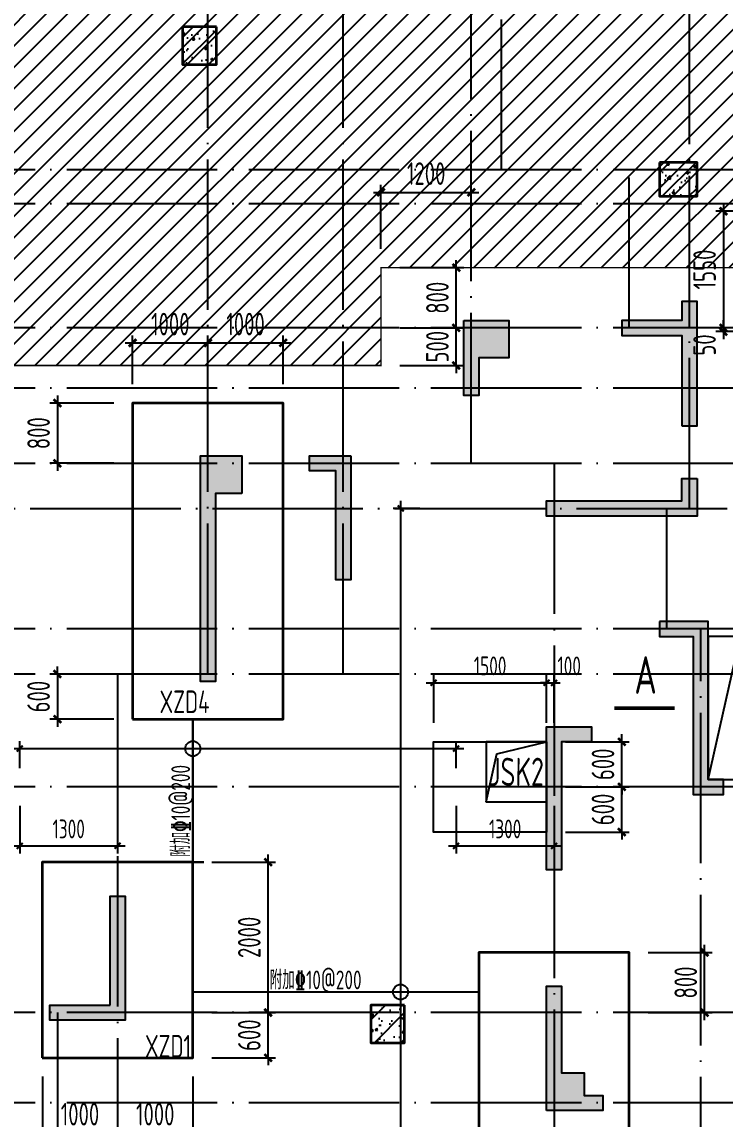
# Model space of a CAD drawing. Extents: x -1712635 to -854203, y -534641 to -21985.
# Drawn here: x -1460456 to -1451113, y -86945 to -72366 of the extents above; entities that cross this region are included whole.
import ezdxf
from ezdxf.enums import TextEntityAlignment as Align

# ---------------------------------------------------------------- set-up
doc = ezdxf.new("R2010")
doc.units = 0
doc.header["$LTSCALE"] = 1000
doc.linetypes.add('DOTE', pattern=[2.42, 2, -0.2, 0.02, -0.2])
doc.layers.get('0').update_dxf_attribs({"linetype": 'CONTINUOUS'})
doc.layers.get('Defpoints').update_dxf_attribs({"linetype": 'CONTINUOUS'})
for name, color, linetype in [('0-R集水坑', 191, 'CONTINUOUS'), ('A-DOTE', 10, 'DOTE'), ('S-B板填充', 251, 'CONTINUOUS'), ('S-B板配筋', 6, 'CONTINUOUS'), ('S-B板配筋号', 7, 'CONTINUOUS'), ('S-C承台实线', 2, 'CONTINUOUS'), ('S-C承台编号', 6, 'CONTINUOUS'), ('S-D洞口', 4, 'CONTINUOUS'), ('S-J基础底板', 5, 'CONTINUOUS'), ('S-J基础底板标注', 3, 'CONTINUOUS'), ('S-Q墙填充', 252, 'CONTINUOUS'), ('S-Q墙实线', 6, 'CONTINUOUS'), ('S-Y一般标注', 3, 'CONTINUOUS'), ('S-Z柱实线', 6, 'CONTINUOUS'), ('THICK', 6, 'CONTINUOUS'), ('水平筋标注', 7, 'CONTINUOUS')]:
    doc.layers.add(name, color=color, linetype=linetype)
doc.layers.add('底图$0$砼柱', color=2, linetype='CONTINUOUS', lineweight=35)
doc.styles.add('TSSD_DIMENSION', font='Tssdeng.shx', dxfattribs={"width": 0.7, "bigfont": 'tssdchn.shx'})
doc.styles.add('TSSD_REIN', font='tssdeng.shx', dxfattribs={"width": 0.7, "height": 300, "bigfont": 'tssdchn.shx'})
doc.dimstyles.new('TSSD_100_100', dxfattribs={"dimtxt": 300, "dimasz": 100, "dimexe": 100, "dimexo": 250, "dimgap": 100, "dimtad": 1, "dimdec": 0, "dimzin": 0, "dimdsep": 46, "dimtxsty": 'TSSD_DIMENSION', "dimblk": 'ARCHTICK', "dimcen": 0, "dimdle": 100, "dimclrt": 7, "dimadec": 0, "dimazin": 0, "dimtfac": 1, "dimtdec": 0, "dimtix": 1, "dimtmove": 2, "dimatfit": 3, "dimldrblk": 'ARCHTICK', "dimfxl": 0, "dimtolj": 1, "dimtzin": 0, "dimarcsym": 0})
doc.dimstyles.new('TSSD_100_100$0', dxfattribs={"dimtxt": 300, "dimasz": 80, "dimexe": 100, "dimexo": 250, "dimgap": 100, "dimtad": 1, "dimdec": 0, "dimzin": 0, "dimdsep": 46, "dimtxsty": 'TSSD_DIMENSION', "dimblk": 'ARCHTICK', "dimcen": 0, "dimdle": 100, "dimclrd": 3, "dimclre": 3, "dimclrt": 7, "dimadec": 0, "dimazin": 0, "dimtfac": 1, "dimtdec": 0, "dimtix": 1, "dimtmove": 2, "dimatfit": 3, "dimldrblk": 'ARCHTICK', "dimfxl": 0, "dimtolj": 1, "dimtzin": 0, "dimarcsym": 0})
pattern_1 = [(50, (-1463686.16, -67681.7), (358.63, -31.376), [37.5, -412.5]), (355, (-1463686.16, -67681.7), (-69.3757, 376.096), [30, -330]), (100.4514, (-1463656.27, -67684.33), (289.2547, 344.72), [31.87, -350.571]), (46.1842, (-1463686.16, -67581.7), (533.6205, -82.7595), [56.25, -618.75]), (96.6356, (-1463641.7, -67588.6), (467.331, 487.059), [47.805, -525.856]), (351.1842, (-1463686.16, -67581.7), (467.331, 487.059), [45, -495]), (21, (-1463636.16, -67606.7), (298.4535, -201.3094), [37.5, -412.5]), (326, (-1463636.16, -67606.7), (121.6577, 362.575), [30, -330]), (71.4514, (-1463611.3, -67623.5), (420.1113, 161.265), [31.87, -350.571]), (37.5, (-1463686.16, -67681.71), (6.0799, 166.4469), [0, -326, 0, -335, 0, -331.25]), (7.5, (-1463686.16, -67681.71), (131.5348, 197.2059), [0, -191, 0, -318.5, 0, -126.25]), (327.5, (-1463797.66, -67681.71), (266.9112, -11.2774), [0, -125, 0, -390, 0, -517.5]), (317.5, (-1463847.66, -67681.71), (291.593, 50.0525), [0, -162.5, 0, -259, 0, -367.5]), (45, (-1463686.16, -67681.71), (-176.7767, 176.7767), [])]

# ---------------------------------------------------------------- blocks, each defined once
blk = doc.blocks.new('_ArchTick')
at = {"color": 0, "const_width": 0.35}
blk.add_lwpolyline([(-0.5, -0.5), (0.5, 0.5)], dxfattribs=at)
blk = doc.blocks.new('*D827')
at = {"layer": 'Defpoints', "color": 0}
for p in [(-1454485, -74631), (-1455685, -75631), (-1454485, -75631)]:
    blk.add_point(p, dxfattribs=at)
at = {"layer": 'S-Y一般标注', "color": 0, "lineweight": -2}
for p, q in [((-1455785, -74631), (-1454385, -74631)), ((-1455685, -75381), (-1455685, -74531)), ((-1454485, -75381), (-1454485, -74531))]:
    blk.add_line(p, q, dxfattribs=at)
at = {"layer": 'S-Y一般标注', "color": 0, "lineweight": -2, "xscale": 100, "yscale": 100, "zscale": 100, "rotation": 180}
blk.add_blockref('_ArchTick', (-1455685, -74631), dxfattribs=at)
at = {"layer": 'S-Y一般标注', "color": 0, "lineweight": -2, "xscale": 100, "yscale": 100, "zscale": 100}
blk.add_blockref('_ArchTick', (-1454485, -74631), dxfattribs=at)
at = {"layer": 'S-Y一般标注', "color": 7, "insert": (-1455085, -74381), "char_height": 300, "attachment_point": 5, "style": 'TSSD_DIMENSION'}
blk.add_mtext('\\A1;1200', dxfattribs=at)
blk = doc.blocks.new('*D828')
at = {"layer": 'Defpoints', "color": 0}
for p in [(-1455685, -75631), (-1454685, -75631), (-1455686, -76431)]:
    blk.add_point(p, dxfattribs=at)
at = {"layer": 'S-Y一般标注', "color": 0, "lineweight": -2}
for p, q in [((-1455435, -75631), (-1454585, -75631)), ((-1454685, -76531), (-1454685, -75531)), ((-1455436, -76431), (-1454585, -76431))]:
    blk.add_line(p, q, dxfattribs=at)
at = {"layer": 'S-Y一般标注', "color": 0, "lineweight": -2, "xscale": 100, "yscale": 100, "zscale": 100}
for p, rotation in [((-1454685, -75631), 90), ((-1454685, -76431), 270)]:
    blk.add_blockref('_ArchTick', p, dxfattribs=dict(at, rotation=rotation))
at = {"layer": 'S-Y一般标注', "color": 7, "insert": (-1454935, -76031), "char_height": 300, "attachment_point": 5, "rotation": 90, "style": 'TSSD_DIMENSION'}
blk.add_mtext('\\A1;800', dxfattribs=at)
blk = doc.blocks.new('20210826.00024259')
at = {"layer": 'A-DOTE'}
for p, q in [((10800, 13374.9), (10800, 25248.5)), ((12600, 13374.9), (12600, 25248.5)), ((14300, 16174.9), (14300, 25248.5)), ((14700, 20074.9), (14700, 25248.5)), ((17200, 15575.2), (17200, 25248.5)), ((59323.9, 20074.9), (3600, 20074.9)), ((16400, 17974.9), (16400, 20074.9)), ((59323.9, 19624.9), (3600, 19624.9)), ((59323.9, 17974.9), (3600, 17974.9)), ((59323.9, 17174.9), (3600, 17174.9)), ((59323.9, 16174.9), (3600, 16174.9)), ((15400.2, 16174.9), (15400, 3600)), ((3600, 15575.2), (59323.9, 15575.2)), ((16900, 13974.9), (16900, 15574.9)), ((59323.9, 13974.9), (3600, 13974.9)), ((17350, 3600), (17350, 13974.9)), ((59323.9, 13374.9), (3600, 13374.9)), ((9600, 13374.9), (9600, 3600)), ((59323.9, 11874.9), (3600, 11874.9)), ((59323.9, 8874.9), (3600, 8874.9)), ((8800, 8874.9), (8800, 3600)), ((59323.9, 7674.9), (3600, 7674.9))]:
    blk.add_line(p, q, dxfattribs=at)
blk = doc.blocks.new('*D918')
at = {"layer": 'Defpoints', "color": 0}
for p in [(-1455686, -76431), (-1454685, -76431), (-1455686, -76931)]:
    blk.add_point(p, dxfattribs=at)
at = {"layer": 'S-Y一般标注', "color": 0, "lineweight": -2}
for p, q in [((-1454685, -76431), (-1454685, -76331)), ((-1455436, -76431), (-1454585, -76431)), ((-1454685, -76931), (-1454685, -76431)), ((-1455436, -76931), (-1454585, -76931)), ((-1454685, -76931), (-1454685, -77031))]:
    blk.add_line(p, q, dxfattribs=at)
at = {"layer": 'S-Y一般标注', "color": 0, "lineweight": -2, "xscale": 100, "yscale": 100, "zscale": 100}
for p, rotation in [((-1454685, -76431), 270), ((-1454685, -76931), 90)]:
    blk.add_blockref('_ArchTick', p, dxfattribs=dict(at, rotation=rotation))
at = {"layer": 'S-Y一般标注', "color": 7, "insert": (-1454935, -76681), "char_height": 300, "attachment_point": 5, "rotation": 90, "style": 'TSSD_DIMENSION'}
blk.add_mtext('\\A1;500', dxfattribs=at)
blk = doc.blocks.new('*D921')
at = {"layer": 'Defpoints', "color": 0}
for p in [(-1460185, -86131), (-1459185, -86131), (-1459185, -87131)]:
    blk.add_point(p, dxfattribs=at)
at = {"layer": 'S-Y一般标注', "color": 0, "lineweight": -2}
for p, q in [((-1460185, -86381), (-1460185, -87231)), ((-1459185, -86381), (-1459185, -87231)), ((-1460285, -87131), (-1459085, -87131))]:
    blk.add_line(p, q, dxfattribs=at)
at = {"layer": 'S-Y一般标注', "color": 0, "lineweight": -2, "xscale": 100, "yscale": 100, "zscale": 100, "rotation": 180}
blk.add_blockref('_ArchTick', (-1460185, -87131), dxfattribs=at)
at = {"layer": 'S-Y一般标注', "color": 0, "lineweight": -2, "xscale": 100, "yscale": 100, "zscale": 100}
blk.add_blockref('_ArchTick', (-1459185, -87131), dxfattribs=at)
at = {"layer": 'S-Y一般标注', "color": 7, "insert": (-1459685, -86881), "char_height": 300, "attachment_point": 5, "style": 'TSSD_DIMENSION'}
blk.add_mtext('\\A1;1000', dxfattribs=at)
blk = doc.blocks.new('*D922')
at = {"layer": 'Defpoints', "color": 0}
for p in [(-1459185, -86131), (-1458185, -86131), (-1458185, -87131)]:
    blk.add_point(p, dxfattribs=at)
at = {"layer": 'S-Y一般标注', "color": 0, "lineweight": -2}
for p, q in [((-1459185, -86381), (-1459185, -87231)), ((-1458185, -86381), (-1458185, -87231)), ((-1459285, -87131), (-1458085, -87131))]:
    blk.add_line(p, q, dxfattribs=at)
at = {"layer": 'S-Y一般标注', "color": 0, "lineweight": -2, "xscale": 100, "yscale": 100, "zscale": 100, "rotation": 180}
blk.add_blockref('_ArchTick', (-1459185, -87131), dxfattribs=at)
at = {"layer": 'S-Y一般标注', "color": 0, "lineweight": -2, "xscale": 100, "yscale": 100, "zscale": 100}
blk.add_blockref('_ArchTick', (-1458185, -87131), dxfattribs=at)
at = {"layer": 'S-Y一般标注', "color": 7, "insert": (-1458685, -86881), "char_height": 300, "attachment_point": 5, "style": 'TSSD_DIMENSION'}
blk.add_mtext('\\A1;1000', dxfattribs=at)
blk = doc.blocks.new('*D925')
at = {"layer": 'Defpoints', "color": 0}
for p in [(-1458185, -85531), (-1457185, -85531), (-1458185, -86131)]:
    blk.add_point(p, dxfattribs=at)
at = {"layer": 'S-Y一般标注', "color": 0, "lineweight": -2}
for p, q in [((-1457185, -85531), (-1457185, -85431)), ((-1457935, -85531), (-1457085, -85531)), ((-1457185, -86131), (-1457185, -85531)), ((-1457935, -86131), (-1457085, -86131)), ((-1457185, -86131), (-1457185, -86231))]:
    blk.add_line(p, q, dxfattribs=at)
at = {"layer": 'S-Y一般标注', "color": 0, "lineweight": -2, "xscale": 100, "yscale": 100, "zscale": 100}
for p, rotation in [((-1457185, -85531), 270), ((-1457185, -86131), 90)]:
    blk.add_blockref('_ArchTick', p, dxfattribs=dict(at, rotation=rotation))
at = {"layer": 'S-Y一般标注', "color": 7, "insert": (-1457435, -85831), "char_height": 300, "attachment_point": 5, "rotation": 90, "style": 'TSSD_DIMENSION'}
blk.add_mtext('\\A1;600', dxfattribs=at)
blk = doc.blocks.new('*D926')
at = {"layer": 'Defpoints', "color": 0}
for p in [(-1458185, -83531), (-1457185, -83531), (-1458185, -85531)]:
    blk.add_point(p, dxfattribs=at)
at = {"layer": 'S-Y一般标注', "color": 0, "lineweight": -2}
for p, q in [((-1457935, -83531), (-1457085, -83531)), ((-1457185, -85631), (-1457185, -83431)), ((-1457935, -85531), (-1457085, -85531))]:
    blk.add_line(p, q, dxfattribs=at)
at = {"layer": 'S-Y一般标注', "color": 0, "lineweight": -2, "xscale": 100, "yscale": 100, "zscale": 100}
for p, rotation in [((-1457185, -83531), 90), ((-1457185, -85531), 270)]:
    blk.add_blockref('_ArchTick', p, dxfattribs=dict(at, rotation=rotation))
at = {"layer": 'S-Y一般标注', "color": 7, "insert": (-1457435, -84531), "char_height": 300, "attachment_point": 5, "rotation": 90, "style": 'TSSD_DIMENSION'}
blk.add_mtext('\\A1;2000', dxfattribs=at)
blk = doc.blocks.new('*D929')
at = {"layer": 'Defpoints', "color": 0}
for p in [(-1452385, -84731), (-1451385, -84731), (-1452385, -85531)]:
    blk.add_point(p, dxfattribs=at)
at = {"layer": 'S-Y一般标注', "color": 0, "lineweight": -2}
for p, q in [((-1451385, -85631), (-1451385, -84631)), ((-1452135, -84731), (-1451285, -84731)), ((-1452135, -85531), (-1451285, -85531))]:
    blk.add_line(p, q, dxfattribs=at)
at = {"layer": 'S-Y一般标注', "color": 0, "lineweight": -2, "xscale": 100, "yscale": 100, "zscale": 100}
for p, rotation in [((-1451385, -84731), 90), ((-1451385, -85531), 270)]:
    blk.add_blockref('_ArchTick', p, dxfattribs=dict(at, rotation=rotation))
at = {"layer": 'S-Y一般标注', "color": 7, "insert": (-1451635, -85131), "char_height": 300, "attachment_point": 5, "rotation": 90, "style": 'TSSD_DIMENSION'}
blk.add_mtext('\\A1;800', dxfattribs=at)
blk = doc.blocks.new('*D930')
at = {"layer": 'Defpoints', "color": 0}
for p in [(-1458986, -81031), (-1459985, -81631), (-1458986, -81631)]:
    blk.add_point(p, dxfattribs=at)
at = {"layer": 'S-Y一般标注', "color": 0, "lineweight": -2}
for p, q in [((-1459236, -81031), (-1460085, -81031)), ((-1459985, -81031), (-1459985, -80931)), ((-1459985, -81031), (-1459985, -81631)), ((-1459236, -81631), (-1460085, -81631)), ((-1459985, -81631), (-1459985, -81731))]:
    blk.add_line(p, q, dxfattribs=at)
at = {"layer": 'S-Y一般标注', "color": 0, "lineweight": -2, "xscale": 100, "yscale": 100, "zscale": 100}
for p, rotation in [((-1459985, -81031), 270), ((-1459985, -81631), 90)]:
    blk.add_blockref('_ArchTick', p, dxfattribs=dict(at, rotation=rotation))
at = {"layer": 'S-Y一般标注', "color": 7, "insert": (-1460235, -81331), "char_height": 300, "attachment_point": 5, "rotation": 90, "style": 'TSSD_DIMENSION'}
blk.add_mtext('\\A1;600', dxfattribs=at)
blk = doc.blocks.new('*D931')
at = {"layer": 'Defpoints', "color": 0}
for p in [(-1458986, -77431), (-1459985, -78231), (-1458986, -78231)]:
    blk.add_point(p, dxfattribs=at)
at = {"layer": 'S-Y一般标注', "color": 0, "lineweight": -2}
for p, q in [((-1459985, -77331), (-1459985, -78331)), ((-1459236, -77431), (-1460085, -77431)), ((-1459236, -78231), (-1460085, -78231))]:
    blk.add_line(p, q, dxfattribs=at)
at = {"layer": 'S-Y一般标注', "color": 0, "lineweight": -2, "xscale": 100, "yscale": 100, "zscale": 100}
for p, rotation in [((-1459985, -77431), 90), ((-1459985, -78231), 270)]:
    blk.add_blockref('_ArchTick', p, dxfattribs=dict(at, rotation=rotation))
at = {"layer": 'S-Y一般标注', "color": 7, "insert": (-1460235, -77831), "char_height": 300, "attachment_point": 5, "rotation": 90, "style": 'TSSD_DIMENSION'}
blk.add_mtext('\\A1;800', dxfattribs=at)
blk = doc.blocks.new('*D932')
at = {"layer": 'Defpoints', "color": 0}
for p in [(-1457985, -76631), (-1458986, -77431), (-1457985, -77431)]:
    blk.add_point(p, dxfattribs=at)
at = {"layer": 'S-Y一般标注', "color": 0, "lineweight": -2}
for p, q in [((-1458986, -77181), (-1458986, -76531)), ((-1457985, -77181), (-1457985, -76531)), ((-1459086, -76631), (-1457885, -76631))]:
    blk.add_line(p, q, dxfattribs=at)
at = {"layer": 'S-Y一般标注', "color": 0, "lineweight": -2, "xscale": 100, "yscale": 100, "zscale": 100, "rotation": 180}
blk.add_blockref('_ArchTick', (-1458986, -76631), dxfattribs=at)
at = {"layer": 'S-Y一般标注', "color": 0, "lineweight": -2, "xscale": 100, "yscale": 100, "zscale": 100}
blk.add_blockref('_ArchTick', (-1457985, -76631), dxfattribs=at)
at = {"layer": 'S-Y一般标注', "color": 7, "insert": (-1458485, -76381), "char_height": 300, "attachment_point": 5, "style": 'TSSD_DIMENSION'}
blk.add_mtext('\\A1;1000', dxfattribs=at)
blk = doc.blocks.new('*D933')
at = {"layer": 'Defpoints', "color": 0}
for p in [(-1456985, -76631), (-1457985, -77431), (-1456985, -77431)]:
    blk.add_point(p, dxfattribs=at)
at = {"layer": 'S-Y一般标注', "color": 0, "lineweight": -2}
for p, q in [((-1457985, -77181), (-1457985, -76531)), ((-1456985, -77181), (-1456985, -76531)), ((-1458085, -76631), (-1456885, -76631))]:
    blk.add_line(p, q, dxfattribs=at)
at = {"layer": 'S-Y一般标注', "color": 0, "lineweight": -2, "xscale": 100, "yscale": 100, "zscale": 100, "rotation": 180}
blk.add_blockref('_ArchTick', (-1457985, -76631), dxfattribs=at)
at = {"layer": 'S-Y一般标注', "color": 0, "lineweight": -2, "xscale": 100, "yscale": 100, "zscale": 100}
blk.add_blockref('_ArchTick', (-1456985, -76631), dxfattribs=at)
at = {"layer": 'S-Y一般标注', "color": 7, "insert": (-1457485, -76381), "char_height": 300, "attachment_point": 5, "style": 'TSSD_DIMENSION'}
blk.add_mtext('\\A1;1000', dxfattribs=at)
blk = doc.blocks.new('*D943')
at = {"layer": 'Defpoints', "color": 0, "ltscale": 0.5}
for p in [(-1454917, -78831), (-1455424, -88031), (-1454917, -88031)]:
    blk.add_point(p, dxfattribs=at)
at = {"layer": 'S-J基础底板标注', "color": 3, "lineweight": -2, "ltscale": 0.5}
for p, q in [((-1455424, -78731), (-1455424, -88131)), ((-1455167, -78831), (-1455524, -78831)), ((-1455167, -88031), (-1455524, -88031))]:
    blk.add_line(p, q, dxfattribs=at)
at = {"layer": 'S-J基础底板标注', "color": 3, "lineweight": -2, "ltscale": 0.5, "xscale": 80, "yscale": 80, "zscale": 80}
for p, rotation in [((-1455424, -78831), 89.99976478439596), ((-1455424, -88031), 269.9997647843959)]:
    blk.add_blockref('_ArchTick', p, dxfattribs=dict(at, rotation=rotation))
blk = doc.blocks.new('*D946')
at = {"layer": 'Defpoints', "color": 0, "ltscale": 0.5}
for p in [(-1454686, -82023), (-1460485, -82531), (-1454686, -82531)]:
    blk.add_point(p, dxfattribs=at)
at = {"layer": 'S-J基础底板标注', "color": 3, "lineweight": -2, "ltscale": 0.5}
for p, q in [((-1460485, -82281), (-1460485, -81923)), ((-1454686, -82281), (-1454686, -81923)), ((-1460585, -82023), (-1454586, -82023))]:
    blk.add_line(p, q, dxfattribs=at)
at = {"layer": 'S-J基础底板标注', "color": 3, "lineweight": -2, "ltscale": 0.5, "xscale": 80, "yscale": 80, "zscale": 80, "rotation": 180}
blk.add_blockref('_ArchTick', (-1460485, -82023), dxfattribs=at)
at = {"layer": 'S-J基础底板标注', "color": 3, "lineweight": -2, "ltscale": 0.5, "xscale": 80, "yscale": 80, "zscale": 80}
blk.add_blockref('_ArchTick', (-1454686, -82023), dxfattribs=at)
blk = doc.blocks.new('*D947')
at = {"layer": 'Defpoints', "color": 0}
for p in [(-1460485, -82531), (-1459185, -82531), (-1459185, -83315)]:
    blk.add_point(p, dxfattribs=at)
at = {"layer": 'S-J基础底板标注', "color": 3, "lineweight": -2}
for p, q in [((-1460485, -82781), (-1460485, -83415)), ((-1459185, -82781), (-1459185, -83415)), ((-1460585, -83315), (-1459085, -83315))]:
    blk.add_line(p, q, dxfattribs=at)
at = {"layer": 'S-J基础底板标注', "color": 3, "lineweight": -2, "xscale": 80, "yscale": 80, "zscale": 80}
for p, rotation in [((-1460485, -83315), 179.9990554927483), ((-1459185, -83315), 359.9990554927483)]:
    blk.add_blockref('_ArchTick', p, dxfattribs=dict(at, rotation=rotation))
at = {"layer": 'S-J基础底板标注', "color": 7, "insert": (-1459835, -83090), "char_height": 250, "attachment_point": 5, "rotation": 359.9991, "style": 'TSSD_DIMENSION'}
blk.add_mtext('\\A1;1300', dxfattribs=at)
blk = doc.blocks.new('*D948')
at = {"layer": 'Defpoints', "color": 0}
for p in [(-1454686, -82531), (-1453385, -82531), (-1453385, -83315)]:
    blk.add_point(p, dxfattribs=at)
at = {"layer": 'S-J基础底板标注', "color": 3, "lineweight": -2}
for p, q in [((-1454686, -82781), (-1454686, -83415)), ((-1453385, -82781), (-1453385, -83415)), ((-1454786, -83315), (-1453285, -83315))]:
    blk.add_line(p, q, dxfattribs=at)
at = {"layer": 'S-J基础底板标注', "color": 3, "lineweight": -2, "xscale": 80, "yscale": 80, "zscale": 80, "rotation": 180}
blk.add_blockref('_ArchTick', (-1454686, -83315), dxfattribs=at)
at = {"layer": 'S-J基础底板标注', "color": 3, "lineweight": -2, "xscale": 80, "yscale": 80, "zscale": 80}
blk.add_blockref('_ArchTick', (-1453385, -83315), dxfattribs=at)
at = {"layer": 'S-J基础底板标注', "color": 7, "insert": (-1454035, -83090), "char_height": 250, "attachment_point": 5, "style": 'TSSD_DIMENSION'}
blk.add_mtext('\\A1;1300', dxfattribs=at)
blk = doc.blocks.new('20211107.23005671')
at = {"layer": 'THICK'}
for points in [[(78843, -133246, 50, 50, 0), (78043, -133246, 50, 50, 0)], [(82071, -133246, 50, 50, 0), (82871, -133246, 50, 50, 0)]]:
    blk.add_lwpolyline(points, format="xyseb", dxfattribs=at)
at = {"layer": 'THICK', "style": 'TSSD_REIN', "width": 0.7}
for p in [(78308, -133054), (82337, -133054)]:
    blk.add_text('A', height=500, dxfattribs=at).set_placement(p)
blk = doc.blocks.new('*D3989')
at = {"layer": 'Defpoints', "color": 0}
for p in [(-1453385, -81148), (-1453485, -81931), (-1453385, -81931)]:
    blk.add_point(p, dxfattribs=at)
at = {"layer": 'S-J基础底板标注', "color": 3, "lineweight": -2}
for p, q in [((-1453485, -81681), (-1453485, -81048)), ((-1453385, -81681), (-1453385, -81048)), ((-1453485, -81148), (-1453565, -81148)), ((-1453485, -81148), (-1453385, -81148)), ((-1453385, -81148), (-1453305, -81148))]:
    blk.add_line(p, q, dxfattribs=at)
at = {"layer": 'S-J基础底板标注', "color": 3, "lineweight": -2, "xscale": 80, "yscale": 80, "zscale": 80}
for p, rotation in [((-1453485, -81148), 6.784237627677214e-05), ((-1453385, -81148), 180.0000678423763)]:
    blk.add_blockref('_ArchTick', p, dxfattribs=dict(at, rotation=rotation))
at = {"layer": 'S-J基础底板标注', "color": 7, "insert": (-1453184, -80923), "char_height": 250, "attachment_point": 5, "rotation": 0.0001, "style": 'TSSD_DIMENSION'}
blk.add_mtext('\\A1;100', dxfattribs=at)
blk = doc.blocks.new('*D3990')
at = {"layer": 'Defpoints', "color": 0}
for p in [(-1453485, -81148), (-1454985, -81931), (-1453485, -81931)]:
    blk.add_point(p, dxfattribs=at)
at = {"layer": 'S-J基础底板标注', "color": 3, "lineweight": -2}
for p, q in [((-1454985, -81681), (-1454985, -81048)), ((-1453485, -81681), (-1453485, -81048)), ((-1455085, -81148), (-1453385, -81148))]:
    blk.add_line(p, q, dxfattribs=at)
at = {"layer": 'S-J基础底板标注', "color": 3, "lineweight": -2, "xscale": 80, "yscale": 80, "zscale": 80}
for p, rotation in [((-1454985, -81148), 180.0000678423803), ((-1453485, -81148), 6.784238027374551e-05)]:
    blk.add_blockref('_ArchTick', p, dxfattribs=dict(at, rotation=rotation))
at = {"layer": 'S-J基础底板标注', "color": 7, "insert": (-1454235, -80923), "char_height": 250, "attachment_point": 5, "rotation": 0.0001, "style": 'TSSD_DIMENSION'}
blk.add_mtext('\\A1;1500', dxfattribs=at)
blk = doc.blocks.new('*D3991')
at = {"layer": 'Defpoints', "color": 0}
for p in [(-1453485, -81931), (-1452485, -81931), (-1453485, -82531)]:
    blk.add_point(p, dxfattribs=at)
at = {"layer": 'S-Y一般标注', "color": 0, "lineweight": -2}
for p, q in [((-1453235, -81931), (-1452385, -81931)), ((-1452485, -81931), (-1452485, -81831)), ((-1452485, -82531), (-1452485, -81931)), ((-1453235, -82531), (-1452385, -82531)), ((-1452485, -82531), (-1452485, -82631))]:
    blk.add_line(p, q, dxfattribs=at)
at = {"layer": 'S-Y一般标注', "color": 0, "lineweight": -2, "xscale": 100, "yscale": 100, "zscale": 100}
for p, rotation in [((-1452485, -81931), 270), ((-1452485, -82531), 90)]:
    blk.add_blockref('_ArchTick', p, dxfattribs=dict(at, rotation=rotation))
at = {"layer": 'S-Y一般标注', "color": 7, "insert": (-1452735, -82231), "char_height": 300, "attachment_point": 5, "rotation": 90, "style": 'TSSD_DIMENSION'}
blk.add_mtext('\\A1;600', dxfattribs=at)
blk = doc.blocks.new('*D3992')
at = {"layer": 'Defpoints', "color": 0}
for p in [(-1453485, -82531), (-1452485, -82531), (-1453485, -83131)]:
    blk.add_point(p, dxfattribs=at)
at = {"layer": 'S-Y一般标注', "color": 0, "lineweight": -2}
for p, q in [((-1452485, -82531), (-1452485, -82431)), ((-1453235, -82531), (-1452385, -82531)), ((-1452485, -83131), (-1452485, -82531)), ((-1453235, -83131), (-1452385, -83131)), ((-1452485, -83131), (-1452485, -83231))]:
    blk.add_line(p, q, dxfattribs=at)
at = {"layer": 'S-Y一般标注', "color": 0, "lineweight": -2, "xscale": 100, "yscale": 100, "zscale": 100}
for p, rotation in [((-1452485, -82531), 270), ((-1452485, -83131), 90)]:
    blk.add_blockref('_ArchTick', p, dxfattribs=dict(at, rotation=rotation))
at = {"layer": 'S-Y一般标注', "color": 7, "insert": (-1452735, -82831), "char_height": 300, "attachment_point": 5, "rotation": 90, "style": 'TSSD_DIMENSION'}
blk.add_mtext('\\A1;600', dxfattribs=at)
blk = doc.blocks.new('*D3995')
at = {"layer": 'Defpoints', "color": 0}
for p in [(-1451135, -76481), (-1450135, -76431), (-1450135, -76481)]:
    blk.add_point(p, dxfattribs=at)
at = {"layer": 'S-Y一般标注', "color": 0, "lineweight": -2}
for p, q in [((-1451135, -76431), (-1451135, -76331)), ((-1450385, -76431), (-1451235, -76431)), ((-1450385, -76481), (-1451235, -76481)), ((-1451135, -76431), (-1451135, -76481)), ((-1451135, -76481), (-1451135, -76581))]:
    blk.add_line(p, q, dxfattribs=at)
at = {"layer": 'S-Y一般标注', "color": 0, "lineweight": -2, "xscale": 100, "yscale": 100, "zscale": 100}
for p, rotation in [((-1451135, -76431), 270), ((-1451135, -76481), 90)]:
    blk.add_blockref('_ArchTick', p, dxfattribs=dict(at, rotation=rotation))
at = {"layer": 'S-Y一般标注', "color": 7, "insert": (-1451385, -76659), "char_height": 300, "attachment_point": 5, "rotation": 90, "style": 'TSSD_DIMENSION'}
blk.add_mtext('\\A1;50', dxfattribs=at)
blk = doc.blocks.new('*D3996')
at = {"layer": 'Defpoints', "color": 0}
for p in [(-1450135, -74881), (-1451135, -76431), (-1450135, -76431)]:
    blk.add_point(p, dxfattribs=at)
at = {"layer": 'S-Y一般标注', "color": 0, "lineweight": -2}
for p, q in [((-1451135, -74781), (-1451135, -76531)), ((-1450385, -74881), (-1451235, -74881)), ((-1450385, -76431), (-1451235, -76431))]:
    blk.add_line(p, q, dxfattribs=at)
at = {"layer": 'S-Y一般标注', "color": 0, "lineweight": -2, "xscale": 100, "yscale": 100, "zscale": 100}
for p, rotation in [((-1451135, -74881), 90), ((-1451135, -76431), 270)]:
    blk.add_blockref('_ArchTick', p, dxfattribs=dict(at, rotation=rotation))
at = {"layer": 'S-Y一般标注', "color": 7, "insert": (-1451385, -75656), "char_height": 300, "attachment_point": 5, "rotation": 90, "style": 'TSSD_DIMENSION'}
blk.add_mtext('\\A1;1550', dxfattribs=at)

msp = doc.modelspace()

# ---------------------------------------------------------------- hatches: boundary and pattern name
at = {"layer": 'S-B板填充'}
h = msp.add_hatch(dxfattribs=at)
h.set_pattern_fill('METAL', color=252, scale=50, style=0)
h.set_pattern_definition([(45, (11910.14, -2264.35), (-141.421356, 141.421356), [])])
h.paths.add_polyline_path([(-1409461.71, -69157.92), (-1437193.67, -69157.92), (-1437263.67, -69377.92), (-1437383.67, -68937.92), (-1437453.67, -69157.92), (-1465185.62, -69157.92), (-1465185.62, -79102.13), (-1464965.62, -79172.13), (-1465405.62, -79292.13), (-1465185.62, -79362.13), (-1465185.62, -89306.35), (-1437453.67, -89306.35), (-1437383.67, -89086.35), (-1437263.67, -89526.35), (-1437193.67, -89306.35), (-1409461.71, -89306.35), (-1409461.71, -79362.13), (-1409681.71, -79292.13), (-1409241.71, -79172.13), (-1409461.71, -79102.13)])
h.paths.add_polyline_path([(-1455685.62, -76931.49), (-1455685.62, -75631.48), (-1449486.2, -75631.48), (-1449486.32, -73631.48), (-1445385.65, -73631.48), (-1445385.65, -71834.48), (-1435185.65, -71834.48), (-1435185.63, -75631.48), (-1419885.6, -75631.48), (-1419885.57, -73631.47), (-1410572.34, -73631.64), (-1410572.34, -88031.48), (-1463885.6, -88031.48), (-1463885.64, -76931.49)], flags=16)
at = {"layer": 'S-Q墙填充'}
h = msp.add_hatch(dxfattribs=at)
h.set_pattern_fill('ARMORED', color=252, scale=50, style=0)
h.set_pattern_definition(pattern_1)
h.paths.add_polyline_path([(-1457872.19, -72431.48), (-1458322.19, -72431.48), (-1458322.19, -72931.48), (-1457872.19, -72931.48)])
h = msp.add_hatch(dxfattribs=at)
h.set_pattern_fill('ARMORED', color=252, scale=50, style=0)
h.set_pattern_definition(pattern_1)
h.paths.add_polyline_path([(-1451985.46, -74231.48), (-1451985.46, -74681.48), (-1451485.46, -74681.48), (-1451485.46, -74231.48)])
for points in [[(-1451685.46, -77731.48), (-1451485.46, -77731.48), (-1451485.46, -76081.48), (-1451685.46, -76081.48), (-1451685.46, -76331.48), (-1452485.46, -76331.48), (-1452485.46, -76531.48), (-1451685.46, -76531.48)], [(-1454585.46, -76331.48), (-1453985.46, -76331.48), (-1453985.46, -76831.48), (-1454385.46, -76831.48), (-1454385.46, -77331.48), (-1454585.46, -77331.48)], [(-1457535.46, -78631.48), (-1457885.46, -78631.48), (-1457885.46, -81131.48), (-1458085.46, -81131.48), (-1458085.46, -78131.48), (-1457535.46, -78131.48)], [(-1456085.46, -78131.48), (-1456085.46, -79781.48), (-1456285.46, -79781.48), (-1456285.46, -78331.48), (-1456635.46, -78331.48), (-1456635.46, -78131.48)], [(-1451485.46, -78431.48), (-1451485.46, -78931.48), (-1453485.46, -78931.48), (-1453485.46, -78731.48), (-1451685.46, -78731.48), (-1451685.46, -78431.48)], [(-1451985.46, -80331.48), (-1451985.46, -80531.48), (-1451535.46, -80531.48), (-1451535.46, -82631.48), (-1451135.46, -82631.48), (-1451135.46, -82431.48), (-1451335.46, -82431.48), (-1451335.46, -80331.48)], [(-1453285.46, -81731.48), (-1452885.46, -81731.48), (-1452885.46, -81931.48), (-1453285.46, -81931.48), (-1453285.46, -83631.48), (-1453485.46, -83631.48), (-1453485.46, -81731.48)], [(-1459285.46, -85431.48), (-1459285.46, -83981.48), (-1459085.46, -83981.48), (-1459085.46, -85631.48), (-1460085.46, -85631.48), (-1460085.46, -85431.48)], [(-1453485.46, -86831.48), (-1453485.46, -85181.48), (-1453285.46, -85181.48), (-1453285.46, -86331.48), (-1452985.46, -86331.48), (-1452985.46, -86631.48), (-1452735.46, -86631.48), (-1452735.46, -86831.48)]]:
    msp.add_hatch(color=256, dxfattribs=at).paths.add_polyline_path(points)
h = msp.add_hatch(dxfattribs=at)
h.set_pattern_fill('ARMORED', color=252, scale=50, style=0)
h.set_pattern_definition(pattern_1)
h.paths.add_polyline_path([(-1455372.19, -85431.48), (-1455822.19, -85431.48), (-1455822.19, -85931.48), (-1455372.19, -85931.48)])

# ---------------------------------------------------------------- linework, layer by layer
at = {"layer": '0-R集水坑'}
for points in [[(-1453485.45, -83131.47), (-1454985.45, -83131.48), (-1454985.46, -81931.48), (-1453485.46, -81931.47)], [(-1454285.46, -81931.47), (-1454285.45, -82731.47), (-1453485.45, -82731.47), (-1453485.46, -81931.47)]]:
    msp.add_lwpolyline(points, close=True, dxfattribs=at)
msp.add_lwpolyline([(-1454285.45, -82731.47), (-1454144.9, -82090.34), (-1453485.46, -81931.47)], dxfattribs=at)
at = {"layer": 'S-B板配筋', "const_width": 30}
for points in [[(-1458035.45, -81631.48), (-1458185.45, -81631.48), (-1458185.45, -83531.48), (-1458035.45, -83531.48)], [(-1454385.44, -85407.17), (-1454385.44, -85257.17), (-1458185.45, -85257.17), (-1458185.45, -85407.17)]]:
    msp.add_lwpolyline(points, dxfattribs=at)
at = {"layer": 'S-C承台实线', "lineweight": 35}
for points in [[(-1458985.54, -81631.48), (-1456985.45, -81631.48), (-1456985.45, -77431.48), (-1458985.54, -77431.48)], [(-1460185.45, -86131.48), (-1458185.45, -86131.48), (-1458185.45, -83531.48), (-1460185.45, -83531.48)], [(-1454385.44, -88031.48), (-1452385.44, -88031.48), (-1452385.45, -84731.49), (-1454385.45, -84731.49)]]:
    msp.add_lwpolyline(points, close=True, dxfattribs=at)
at = {"layer": 'S-D洞口', "color": 5}
msp.add_lwpolyline([(-1451335.46, -82431.48), (-1449035.46, -82431.48), (-1449035.46, -80531.48), (-1451335.46, -80531.48), (-1451335.46, -82431.48), (-1450988.63, -80878.31), (-1449035.46, -80531.48)], dxfattribs=at)
at = {"layer": 'S-J基础底板', "const_width": 20}
msp.add_lwpolyline([(-1463885.43, -88031.48), (-1410572.17, -88031.48), (-1410572.17, -73631.64), (-1419885.4, -73631.47), (-1419885.43, -75631.48), (-1435185.46, -75631.48), (-1435185.49, -71834.48), (-1445385.48, -71834.48), (-1445385.48, -73631.48), (-1449486.16, -73631.48), (-1449486.03, -75631.48), (-1455685.46, -75631.48), (-1455685.46, -76931.49), (-1463885.47, -76931.49)], close=True, dxfattribs=at)
at = {"layer": 'S-J基础底板标注', "color": 2, "ltscale": 0.5}
for centre in [(-1458185.45, -82023.25), (-1455424.52, -85257.17)]:
    msp.add_circle(centre, 100, dxfattribs=at)
at = {"layer": 'S-Q墙实线'}
for points in [[(-1451685.46, -77731.48), (-1451485.46, -77731.48), (-1451485.46, -76081.48), (-1451685.46, -76081.48), (-1451685.46, -76331.48), (-1452485.46, -76331.48), (-1452485.46, -76531.48), (-1451685.46, -76531.48)], [(-1454585.46, -76331.48), (-1453985.46, -76331.48), (-1453985.46, -76831.48), (-1454385.46, -76831.48), (-1454385.46, -77331.48), (-1454585.46, -77331.48)], [(-1457535.46, -78631.48), (-1457885.46, -78631.48), (-1457885.46, -81131.48), (-1458085.46, -81131.48), (-1458085.46, -78131.48), (-1457535.46, -78131.48)], [(-1456085.46, -78131.48), (-1456085.46, -79781.48), (-1456285.46, -79781.48), (-1456285.46, -78331.48), (-1456635.46, -78331.48), (-1456635.46, -78131.48)], [(-1451485.46, -78431.48), (-1451485.46, -78931.48), (-1453485.46, -78931.48), (-1453485.46, -78731.48), (-1451685.46, -78731.48), (-1451685.46, -78431.48)], [(-1451985.46, -80331.48), (-1451985.46, -80531.48), (-1451535.46, -80531.48), (-1451535.46, -82631.48), (-1451135.46, -82631.48), (-1451135.46, -82431.48), (-1451335.46, -82431.48), (-1451335.46, -80331.48)], [(-1459285.46, -85431.48), (-1459285.46, -83981.48), (-1459085.46, -83981.48), (-1459085.46, -85631.48), (-1460085.46, -85631.48), (-1460085.46, -85431.48)], [(-1453485.46, -86831.48), (-1453485.46, -85181.48), (-1453285.46, -85181.48), (-1453285.46, -86331.48), (-1452985.46, -86331.48), (-1452985.46, -86631.48), (-1452735.46, -86631.48), (-1452735.46, -86831.48)]]:
    msp.add_lwpolyline(points, close=True, dxfattribs=at)
msp.add_lwpolyline([(-1453285.46, -81731.48), (-1452885.46, -81731.48), (-1452885.46, -81931.48), (-1453285.46, -81931.48), (-1453285.46, -83631.48), (-1453485.46, -83631.48), (-1453485.46, -81731.48), (-1453285.46, -81731.48)], dxfattribs=at)
at = {"layer": 'S-Z柱实线', "lineweight": 35}
for points in [[(-1457872.19, -72431.48), (-1458322.19, -72431.48), (-1458322.19, -72931.48), (-1457872.19, -72931.48)], [(-1451985.46, -74231.48), (-1451985.46, -74681.48), (-1451485.46, -74681.48), (-1451485.46, -74231.48)], [(-1455372.19, -85431.48), (-1455822.19, -85431.48), (-1455822.19, -85931.48), (-1455372.19, -85931.48)]]:
    msp.add_lwpolyline(points, close=True, dxfattribs=at)
at = {"layer": '底图$0$砼柱', "color": 3, "lineweight": 35}
for points in [[(-1457872.19, -72431.47), (-1458322.19, -72431.47), (-1458322.19, -72931.47), (-1457872.19, -72931.47)], [(-1451985.46, -74231.47), (-1451985.46, -74681.47), (-1451485.46, -74681.47), (-1451485.46, -74231.47)], [(-1455372.19, -85431.47), (-1455822.19, -85431.47), (-1455822.19, -85931.47), (-1455372.19, -85931.47)]]:
    msp.add_lwpolyline(points, close=True, dxfattribs=at)

# ---------------------------------------------------------------- block references
at = {"layer": 'A-DOTE', "color": 2}
msp.add_blockref('20210826.00024259', (-1468785.46, -94406.39), dxfattribs=at)
at = {"layer": '水平筋标注'}
msp.add_blockref('20211107.23005671', (-1530626.98, 51760.19), dxfattribs=at)

# ---------------------------------------------------------------- texts
at = {"layer": '0-R集水坑', "style": 'TSSD_REIN', "oblique": 0.5, "width": 0.7}
msp.add_text('JSK2', height=375, dxfattribs=at).set_placement((-1453885.44, -82331.46), align=Align.MIDDLE_CENTER)
at = {"layer": 'S-B板配筋号', "color": 1, "style": 'TSSD_REIN', "width": 0.7}
msp.add_text('附加%%13210@200', height=250, rotation=90, dxfattribs=at).set_placement((-1458221.74, -83460.42))
msp.add_text('附加%%13210@200', height=250, dxfattribs=at).set_placement((-1457163.83, -85221.45))
at = {"layer": 'S-C承台编号', "style": 'TSSD_REIN', "width": 0.7}
for s, p in [('XZD4', (-1458627.02, -81250.04)), ('XZD1', (-1458820.55, -85828.09))]:
    msp.add_text(s, height=300, dxfattribs=at).set_placement(p, align=Align.TOP_LEFT)

# ---------------------------------------------------------------- dimensions: what is measured, and where the dimension line sits
at = {"layer": 'S-J基础底板标注', "color": 2, "ltscale": 0.5}
for p1, p2, distance, picture, middle in [((-1454916.5, -78831.2), (-1454916.54, -88031.48), -507.95, '*D943', (-1455424.47, -83431.34)), ((-1460484.99, -82531.47), (-1454685.53, -82531.47), 508.22, '*D946', (-1457585.26, -82023.25))]:
    dim = msp.add_aligned_dim(p1=p1, p2=p2, distance=distance, text=' ', dimstyle='TSSD_100_100$0', dxfattribs=at)
    dim.commit()
    dim.dimension.update_dxf_attribs({"geometry": picture, "text_midpoint": middle})
at = {"layer": 'S-J基础底板标注'}
for p1, p2, distance, picture, middle in [((-1454985.46, -81931.48), (-1453485.46, -81931.47), 783.85, '*D3990', (-1454235.46, -80922.63)), ((-1460484.99, -82531.47), (-1459185.46, -82531.49), -783.83, '*D947', (-1459835.23, -83090.31)), ((-1454685.53, -82531.47), (-1453385.31, -82531.47), -783.85, '*D948', (-1454035.42, -83090.32))]:
    dim = msp.add_aligned_dim(p1=p1, p2=p2, distance=distance, dimstyle='TSSD_100_100$0', override={"dimtxt": 250}, dxfattribs=at)
    dim.commit()
    dim.dimension.update_dxf_attribs({"geometry": picture, "text_midpoint": middle})
dim = msp.add_linear_dim(base=(-1453385.32, -81147.63), p1=(-1453485.46, -81931.47), p2=(-1453385.31, -81931.47), angle=0.000068, dimstyle='TSSD_100_100$0', override={"dimtxt": 250}, dxfattribs=at)
dim.commit()
dim.dimension.update_dxf_attribs({"geometry": '*D3989', "text_midpoint": (-1453183.71, -80922.63), "dimtype": 161})
at = {"layer": 'S-Y一般标注'}
for base, p1, p2, picture, middle in [((-1454485.48, -74631.48), (-1455685.46, -75631.48), (-1454485.48, -75631.48), '*D827', (-1455085.47, -74381.48)), ((-1457985.45, -76631.48), (-1458985.54, -77431.46), (-1457985.45, -77431.48), '*D932', (-1458485.49, -76381.48)), ((-1456985.43, -76631.48), (-1457985.45, -77431.48), (-1456985.43, -77431.48), '*D933', (-1457485.44, -76381.48)), ((-1459185.45, -87131.48), (-1460185.45, -86131.48), (-1459185.45, -86131.48), '*D921', (-1459685.45, -86881.48)), ((-1458185.43, -87131.48), (-1459185.45, -86131.48), (-1458185.43, -86131.48), '*D922', (-1458685.44, -86881.48))]:
    dim = msp.add_linear_dim(base=base, p1=p1, p2=p2, dimstyle='TSSD_100_100', dxfattribs=at)
    dim.commit()
    dim.dimension.update_dxf_attribs({"geometry": picture, "text_midpoint": middle})
for base, p1, p2, angle, picture, middle in [((-1451135.42, -76431.47), (-1450135.46, -74881.48), (-1450135.46, -76431.47), 270, '*D3996', (-1451385.42, -75656.47)), ((-1454685.5, -75631.48), (-1455685.62, -76431.48), (-1455685.46, -75631.48), 90, '*D828', (-1454935.5, -76031.48)), ((-1454685.5, -76431.48), (-1455685.62, -76931.49), (-1455685.62, -76431.48), 90, '*D918', (-1454935.5, -76681.49)), ((-1459985.5, -78231.47), (-1458985.54, -77431.46), (-1458985.54, -78231.47), 270, '*D931', (-1460235.5, -77831.46)), ((-1459985.5, -81631.48), (-1458985.54, -81031.47), (-1458985.54, -81631.48), 270, '*D930', (-1460235.5, -81331.47)), ((-1452485.46, -81931.47), (-1453485.46, -82531.47), (-1453485.46, -81931.47), 90, '*D3991', (-1452735.46, -82231.47)), ((-1452485.46, -82531.47), (-1453485.45, -83131.47), (-1453485.46, -82531.47), 90, '*D3992', (-1452735.46, -82831.47)), ((-1457185.43, -83531.48), (-1458185.43, -85531.48), (-1458185.43, -83531.48), 90, '*D926', (-1457435.43, -84531.48)), ((-1451385.44, -84731.49), (-1452385.44, -85531.47), (-1452385.45, -84731.49), 90, '*D929', (-1451635.44, -85131.48)), ((-1457185.43, -85531.48), (-1458185.43, -86131.48), (-1458185.43, -85531.48), 90, '*D925', (-1457435.43, -85831.48))]:
    dim = msp.add_linear_dim(base=base, p1=p1, p2=p2, angle=angle, dimstyle='TSSD_100_100', dxfattribs=at)
    dim.commit()
    dim.dimension.update_dxf_attribs({"geometry": picture, "text_midpoint": middle})
dim = msp.add_linear_dim(base=(-1451135.42, -76481.48), p1=(-1450135.46, -76431.47), p2=(-1450135.46, -76481.48), angle=270, dimstyle='TSSD_100_100', dxfattribs=at)
dim.commit()
dim.dimension.update_dxf_attribs({"geometry": '*D3995', "text_midpoint": (-1451385.42, -76658.79), "dimtype": 160})

doc.saveas('drawing.dxf')
